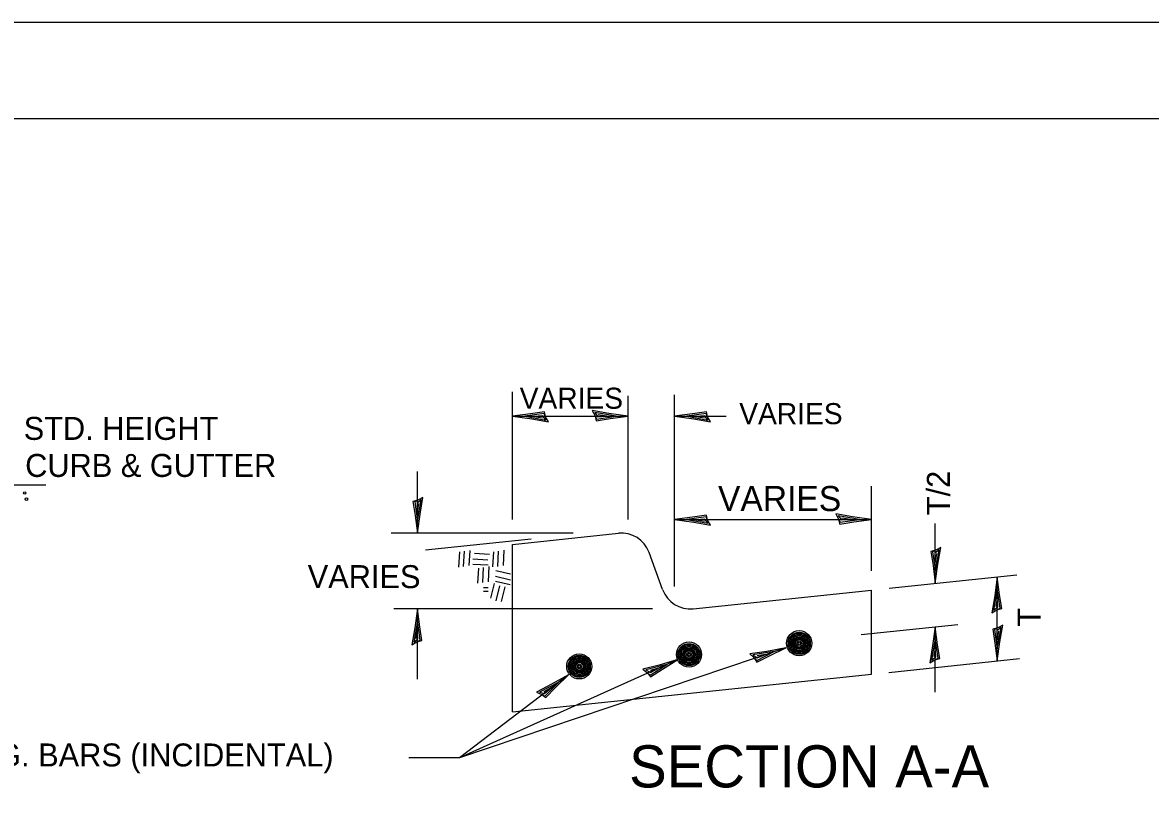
# Model space of a CAD drawing. Extents: x 2085951 to 2109824, y 1602302 to 1613514.
# Drawn here: x 2086488.6 to 2086783.1, y 1607202 to 1607403.8 of the extents above; entities that cross this region are included whole.
import ezdxf

# ---------------------------------------------------------------- set-up
doc = ezdxf.new("R2010")
doc.units = 0
for name, color, linetype in [('Level 23', 7, 'Continuous'), ('Level 40', 7, 'Continuous'), ('Level 63', 7, 'Continuous'), ('ROW_PR_Notes', 7, 'Continuous'), ('Sheets_50 Reference Boundary', 7, 'Continuous'), ('Sheets_General Details', 7, 'Continuous'), ('Sheets_Printer Plotting Border', 7, 'Continuous')]:
    doc.layers.add(name, color=color, linetype=linetype)

msp = doc.modelspace()

# ---------------------------------------------------------------- linework, layer by layer
at = {"layer": 'Level 40'}
for centre, radius in [((2086489.16, 1607280.97), 0.332), ((2086489.61, 1607279.34), 0.332), ((2086691.35, 1607241.74), 3.28), ((2086691.35, 1607241.74), 3.28), ((2086691.35, 1607241.74), 3.28), ((2086691.35, 1607241.74), 2.89), ((2086691.35, 1607241.74), 2.63), ((2086662.59, 1607238.79), 3.28), ((2086662.59, 1607238.79), 3.28), ((2086662.59, 1607238.79), 2.89), ((2086662.59, 1607238.79), 2.63), ((2086691.35, 1607241.74), 2.3), ((2086691.35, 1607241.74), 2), ((2086691.35, 1607241.74), 1.68), ((2086691.35, 1607241.74), 1.48), ((2086691.35, 1607241.74), 1.24), ((2086691.35, 1607241.74), 0.991), ((2086691.35, 1607241.74), 0.582), ((2086691.35, 1607241.74), 0.31), ((2086633.93, 1607235.68), 3.28), ((2086633.93, 1607235.68), 2.89), ((2086662.59, 1607238.79), 2.3), ((2086662.59, 1607238.79), 2), ((2086662.59, 1607238.79), 1.68), ((2086662.59, 1607238.79), 1.48), ((2086662.59, 1607238.79), 1.24), ((2086662.59, 1607238.79), 0.991), ((2086662.59, 1607238.79), 0.582), ((2086662.59, 1607238.79), 0.31), ((2086633.93, 1607235.68), 2.63), ((2086633.93, 1607235.68), 2.3), ((2086633.93, 1607235.68), 2), ((2086633.93, 1607235.68), 1.68), ((2086633.93, 1607235.68), 1.48), ((2086633.93, 1607235.68), 1.24), ((2086633.93, 1607235.68), 0.991), ((2086633.93, 1607235.68), 0.582), ((2086633.93, 1607235.68), 0.31)]:
    msp.add_circle(centre, radius, dxfattribs=at)
at = {"layer": 'Level 63'}
for p, q in [((2086687.85, 1607240.55), (2086602.71, 1607211.82)), ((2086659.67, 1607237.47), (2086602.71, 1607211.82)), ((2086631.1, 1607233.51), (2086602.71, 1607211.82)), ((2086602.71, 1607211.82), (2086589.41, 1607211.82))]:
    msp.add_line(p, q, dxfattribs=at)
for points in [[(2086679.63, 1607237.91), (2086680.32, 1607236.79), (2086683.59, 1607238.48), (2086687.85, 1607240.56), (2086682.88, 1607239.61), (2086678.48, 1607238.93), (2086679.63, 1607237.91), (2086680.27, 1607237.24), (2086684.85, 1607239.55), (2086679.27, 1607238.7), (2086680.4, 1607237.93), (2086682.57, 1607238.81), (2086680.34, 1607238.42)], [(2086651.76, 1607234.05), (2086652.55, 1607233), (2086655.64, 1607235), (2086659.67, 1607237.48), (2086654.83, 1607236.04), (2086650.52, 1607234.95), (2086651.76, 1607234.05), (2086652.46, 1607233.43), (2086656.79, 1607236.19), (2086651.33, 1607234.79), (2086652.53, 1607234.13), (2086654.6, 1607235.23), (2086652.41, 1607234.62)], [(2086624.17, 1607228.38), (2086625.18, 1607227.53), (2086627.73, 1607230.18), (2086631.1, 1607233.51), (2086626.7, 1607231.02), (2086622.75, 1607228.97), (2086624.17, 1607228.38), (2086624.99, 1607227.94), (2086628.59, 1607231.6), (2086623.58, 1607229), (2086624.9, 1607228.63), (2086626.67, 1607230.17), (2086624.67, 1607229.08)]]:
    msp.add_lwpolyline(points, dxfattribs=at)
at = {"layer": 'ROW_PR_Notes'}
for p, q in [((2086616.54, 1607274.02), (2086616.54, 1607307.33)), ((2086646.68, 1607274.02), (2086646.68, 1607306.36)), ((2086658.83, 1607256.53), (2086658.83, 1607306.59)), ((2086616.54, 1607300.99), (2086646.68, 1607300.99)), ((2086658.83, 1607300.99), (2086672.26, 1607300.99)), ((2086591.69, 1607270.43), (2086591.69, 1607286.58)), ((2086177.15, 1607283.08), (2086494.69, 1607283.08)), ((2086710.27, 1607260.62), (2086710.27, 1607282.77)), ((2086658.83, 1607274.02), (2086710.27, 1607274.02)), ((2086726.89, 1607257.38), (2086726.89, 1607272.98)), ((2086632.32, 1607270.43), (2086584.84, 1607270.43)), ((2086621.4, 1607268.93), (2086593.82, 1607266.03)), ((2086616.54, 1607267.52), (2086644.17, 1607270.43)), ((2086602.63, 1607265.57), (2086602.39, 1607261.6)), ((2086603.88, 1607265.74), (2086603.65, 1607261.77)), ((2086605.37, 1607265.97), (2086605.13, 1607262.01)), ((2086606.55, 1607265.27), (2086610.52, 1607265.03)), ((2086611.55, 1607265.6), (2086611.31, 1607261.64)), ((2086612.8, 1607265.77), (2086612.56, 1607261.81)), ((2086614.28, 1607266.01), (2086614.05, 1607262.04)), ((2086616.54, 1607223.8), (2086616.54, 1607267.52)), ((2086655.69, 1607255.73), (2086652.16, 1607265.44)), ((2086606.14, 1607263.78), (2086610.11, 1607263.54)), ((2086606.18, 1607262.4), (2086610.15, 1607262.17)), ((2086607.62, 1607261.36), (2086607.38, 1607257.39)), ((2086608.87, 1607261.53), (2086608.64, 1607257.57)), ((2086610.36, 1607261.77), (2086610.12, 1607257.8)), ((2086612.1, 1607259.25), (2086615.96, 1607258.32)), ((2086612.12, 1607260.75), (2086615.99, 1607259.83)), ((2086714.84, 1607256.12), (2086748.15, 1607259.62)), ((2086743.08, 1607237.1), (2086743.08, 1607259.08)), ((2086608.92, 1607256.3), (2086610.18, 1607256.3)), ((2086610.88, 1607253.48), (2086611.8, 1607257.34)), ((2086612.05, 1607257.98), (2086615.91, 1607257.06)), ((2086612.28, 1607252.81), (2086613.2, 1607256.68)), ((2086613.64, 1607252.62), (2086614.56, 1607256.48)), ((2086608.92, 1607255.35), (2086610.18, 1607255.35)), ((2086663.68, 1607250.74), (2086710.27, 1607255.63)), ((2086710.27, 1607233.66), (2086710.27, 1607255.63)), ((2086653.05, 1607250.74), (2086585.56, 1607250.74)), ((2086591.69, 1607232.36), (2086591.69, 1607250.74)), ((2086707.57, 1607244.01), (2086732.8, 1607246.66)), ((2086726.89, 1607229), (2086726.89, 1607246.04)), ((2086714.78, 1607234.13), (2086748.83, 1607237.71)), ((2086616.54, 1607223.8), (2086710.27, 1607233.66))]:
    msp.add_line(p, q, dxfattribs=at)
for points in [[(2086625.16, 1607300.87), (2086624.87, 1607302.15), (2086621.23, 1607301.59), (2086616.54, 1607300.99), (2086621.54, 1607300.31), (2086625.93, 1607299.53), (2086625.16, 1607300.87), (2086624.78, 1607301.71), (2086619.69, 1607300.99), (2086625.25, 1607300.01), (2086624.43, 1607301.1), (2086622.09, 1607300.95), (2086624.33, 1607300.61)], [(2086638.06, 1607301.12), (2086638.35, 1607299.83), (2086641.99, 1607300.39), (2086646.68, 1607300.99), (2086641.68, 1607301.68), (2086637.29, 1607302.45), (2086638.06, 1607301.12), (2086638.45, 1607300.27), (2086643.53, 1607301), (2086637.97, 1607301.97), (2086638.79, 1607300.88), (2086641.13, 1607301.03), (2086638.89, 1607301.37)], [(2086667.45, 1607300.87), (2086667.16, 1607302.15), (2086663.52, 1607301.59), (2086658.83, 1607300.99), (2086663.83, 1607300.31), (2086668.22, 1607299.53), (2086667.45, 1607300.87), (2086667.06, 1607301.71), (2086661.98, 1607300.99), (2086667.54, 1607300.01), (2086666.71, 1607301.1), (2086664.38, 1607300.95), (2086666.62, 1607300.61)], [(2086591.82, 1607279.05), (2086590.53, 1607278.76), (2086591.09, 1607275.11), (2086591.69, 1607270.43), (2086592.38, 1607275.43), (2086593.14, 1607279.82), (2086591.82, 1607279.05), (2086590.97, 1607278.66), (2086591.7, 1607273.58), (2086592.67, 1607279.14), (2086591.58, 1607278.31), (2086591.72, 1607275.97), (2086592.07, 1607278.22)], [(2086667.45, 1607273.9), (2086667.16, 1607275.18), (2086663.52, 1607274.62), (2086658.83, 1607274.02), (2086663.83, 1607273.33), (2086668.22, 1607272.57), (2086667.45, 1607273.9), (2086667.06, 1607274.75), (2086661.98, 1607274.02), (2086667.54, 1607273.04), (2086666.71, 1607274.14), (2086664.38, 1607273.99), (2086666.62, 1607273.64)], [(2086701.65, 1607274.15), (2086701.94, 1607272.86), (2086705.58, 1607273.42), (2086710.27, 1607274.02), (2086705.27, 1607274.71), (2086700.89, 1607275.48), (2086701.65, 1607274.15), (2086702.04, 1607273.3), (2086707.12, 1607274.03), (2086701.56, 1607275), (2086702.39, 1607273.91), (2086704.72, 1607274.06), (2086702.48, 1607274.4)], [(2086727.01, 1607266), (2086725.73, 1607265.71), (2086726.29, 1607262.07), (2086726.89, 1607257.38), (2086727.57, 1607262.38), (2086728.35, 1607266.77), (2086727.01, 1607266), (2086726.17, 1607265.62), (2086726.9, 1607260.54), (2086727.87, 1607266.09), (2086726.78, 1607265.27), (2086726.93, 1607262.93), (2086727.27, 1607265.18)], [(2086742.95, 1607250.46), (2086744.23, 1607250.76), (2086743.68, 1607254.39), (2086743.07, 1607259.08), (2086742.39, 1607254.08), (2086741.62, 1607249.7), (2086742.95, 1607250.46), (2086743.8, 1607250.85), (2086743.07, 1607255.93), (2086742.09, 1607250.38), (2086743.18, 1607251.2), (2086743.04, 1607253.54), (2086742.69, 1607251.29)], [(2086591.56, 1607242.11), (2086592.85, 1607242.41), (2086592.29, 1607246.05), (2086591.69, 1607250.74), (2086591, 1607245.74), (2086590.23, 1607241.35), (2086591.56, 1607242.11), (2086592.41, 1607242.51), (2086591.68, 1607247.58), (2086590.71, 1607242.03), (2086591.8, 1607242.85), (2086591.65, 1607245.19), (2086591.31, 1607242.94)], [(2086726.76, 1607237.42), (2086728.05, 1607237.71), (2086727.49, 1607241.35), (2086726.89, 1607246.04), (2086726.2, 1607241.04), (2086725.43, 1607236.65), (2086726.76, 1607237.42), (2086727.61, 1607237.81), (2086726.88, 1607242.89), (2086725.91, 1607237.33), (2086727, 1607238.15), (2086726.85, 1607240.49), (2086726.51, 1607238.24)], [(2086743.2, 1607245.72), (2086741.92, 1607245.43), (2086742.47, 1607241.79), (2086743.08, 1607237.1), (2086743.76, 1607242.1), (2086744.53, 1607246.49), (2086743.2, 1607245.72), (2086742.35, 1607245.34), (2086743.08, 1607240.26), (2086744.06, 1607245.81), (2086742.96, 1607244.99), (2086743.11, 1607242.65), (2086743.46, 1607244.89)]]:
    msp.add_lwpolyline(points, dxfattribs=at)
for centre, start, end in [((2086644.97, 1607262.82), 20.0006, 96.0008), ((2086662.88, 1607258.35), 200.0005, 276.0008)]:
    msp.add_arc(centre, 7.65, start, end, dxfattribs=at)
at = {"layer": 'Sheets_50 Reference Boundary'}
msp.add_lwpolyline([(2086124, 1607378.75), (2087699, 1607378.75), (2087699, 1606378.76), (2086124, 1606378.76)], close=True, dxfattribs=at)
at = {"layer": 'Sheets_General Details'}
msp.add_line((2087724, 1607403.76), (2086024, 1607403.76), dxfattribs=at)
msp.add_lwpolyline([(2086124, 1607378.76), (2087699, 1607378.76), (2087699, 1606328.76), (2086124, 1606328.76)], close=True, dxfattribs=at)
at = {"layer": 'Sheets_Printer Plotting Border'}
msp.add_lwpolyline([(2086024, 1606303.76), (2087724, 1606303.76), (2087724, 1607403.76), (2086024, 1607403.76)], close=True, dxfattribs=at)

# ---------------------------------------------------------------- texts
at = {"layer": 'Level 23'}
msp.add_text('SECTION A-A', height=11, dxfattribs=at).set_placement((2086646.95, 1607204.09))
at = {"layer": 'Level 63'}
msp.add_text('3-#4 LONG. BARS (INCIDENTAL)', height=6, dxfattribs=at).set_placement((2086447.19, 1607209.57))
at = {"layer": 'ROW_PR_Notes'}
for s, height, p in [('VARIES', 5.5, (2086618.39, 1607302.94)), ('VARIES', 5.5, (2086675.71, 1607298.92)), ('STD. HEIGHT', 6, (2086488.9, 1607294.82)), ('CURB & GUTTER', 6, (2086489.29, 1607285.15)), ('VARIES', 6.558, (2086670.16, 1607276.23)), ('VARIES', 6, (2086563.05, 1607256.12))]:
    msp.add_text(s, height=height, dxfattribs=at).set_placement(p)
for s, p in [('T/2', (2086730.7, 1607275.16)), ('T', (2086754.37, 1607246.07))]:
    msp.add_text(s, height=6, rotation=90, dxfattribs=at).set_placement(p)

doc.saveas('drawing.dxf')
